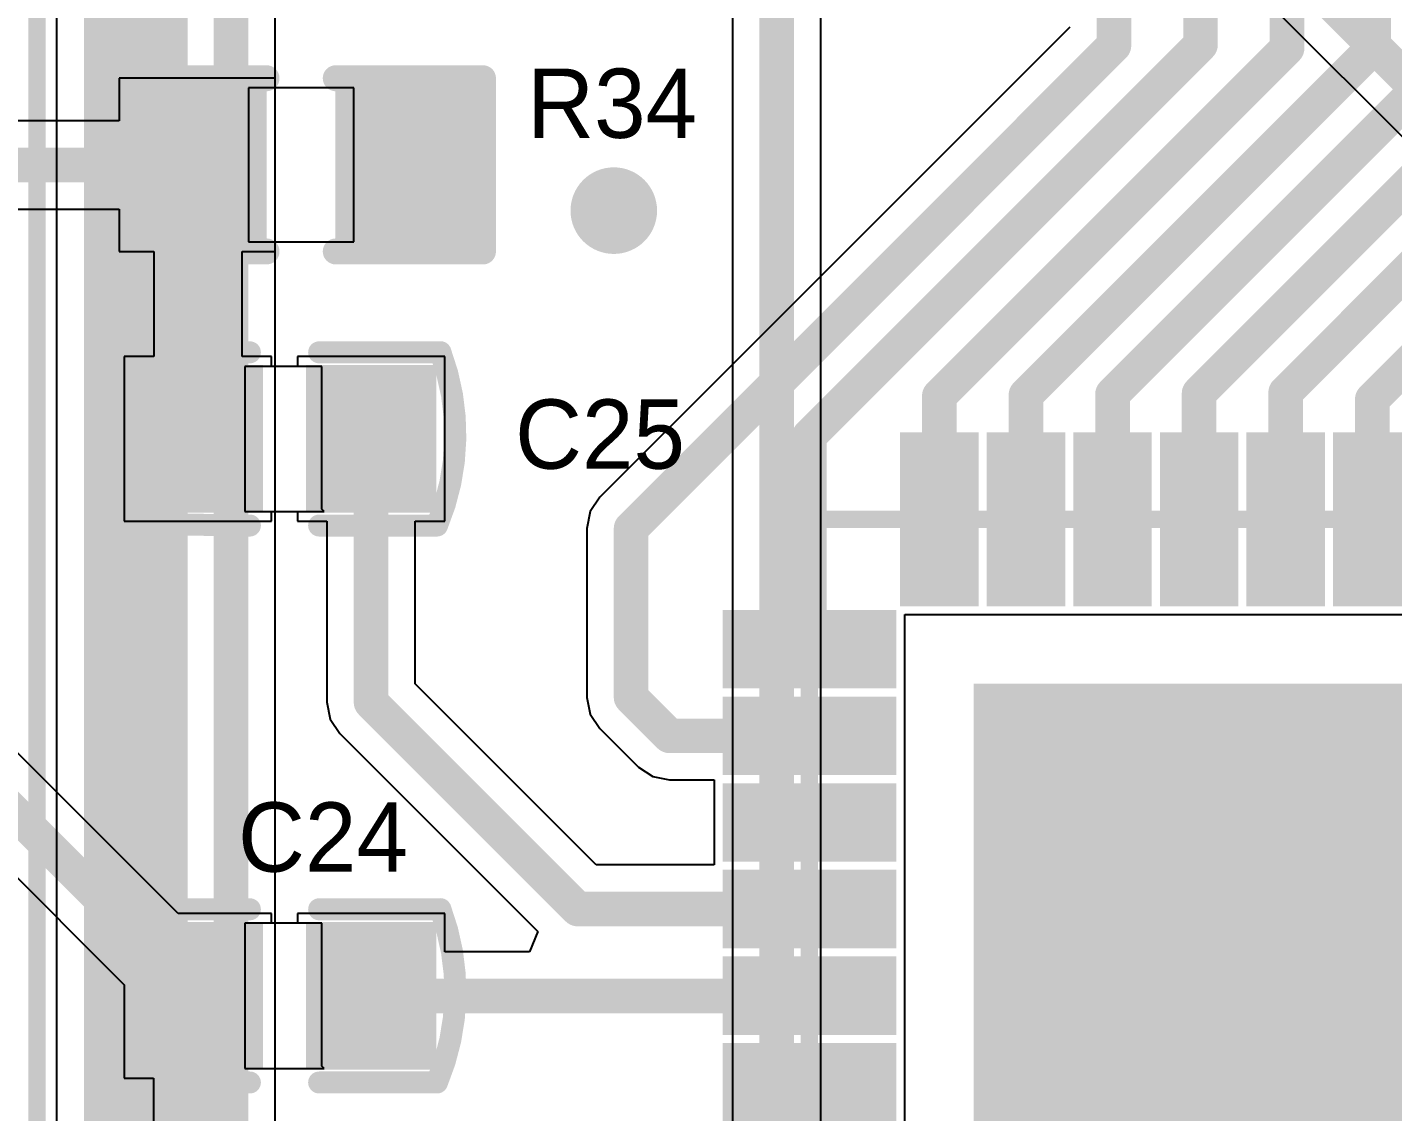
# Model space of a CAD drawing. Extents: x 10.58 to 11.54, y 9.91 to 15.27.
# Drawn here: x 10.8636 to 11.174, y 12.5603 to 12.8068 of the extents above; entities that cross this region are included whole.
import ezdxf

# ---------------------------------------------------------------- set-up
doc = ezdxf.new("R2010")
doc.units = 0
doc.layers.get('0').update_dxf_attribs({"linetype": 'CONTINUOUS'})
for name, color, linetype in [('BOTTOMLAYER', 5, 'CONTINUOUS'), ('MECHANICAL15', 56, 'CONTINUOUS'), ('MULTILAYER', 9, 'CONTINUOUS'), ('TOPLAYER', 1, 'CONTINUOUS'), ('TOPOVERLAY', 2, 'CONTINUOUS'), ('TOPPASTE', 8, 'CONTINUOUS'), ('TOPSOLDER', 216, 'CONTINUOUS'), ('VIAHOLELAYER', 16, 'CONTINUOUS')]:
    doc.layers.add(name, color=color, linetype=linetype)

# ---------------------------------------------------------------- blocks, each defined once
blk = doc.blocks.new('QFN32_AUDO01_2')
at = {"layer": 'MECHANICAL15', "const_width": 0.003937}
for points in [[(0, -0.019685), (0, 0.019685)], [(0.019685, 0), (-0.019685, 0)]]:
    blk.add_lwpolyline(points, dxfattribs=at)
at = {"layer": 'MECHANICAL15', "const_width": 0.001969}
for points in [[(-0.000984, 0.019685, 1), (0.000984, 0.019685, 1)], [(-0.020669, 0, 1), (-0.018701, 0, 1)], [(0.018701, 0, 1), (0.020669, 0, 1)], [(-0.000984, -0.019685, 1), (0.000984, -0.019685, 1)]]:
    blk.add_lwpolyline(points, format="xyb", close=True, dxfattribs=at)
at = {"layer": 'TOPLAYER'}
for points in [[(-0.073819, 0.082677), (-0.063976, 0.082677), (-0.073819, 0.114173), (-0.063976, 0.114173)], [(-0.054134, 0.082677), (-0.044291, 0.082677), (-0.054134, 0.114173), (-0.044291, 0.114173)], [(-0.034449, 0.082677), (-0.024606, 0.082677), (-0.034449, 0.114173), (-0.024606, 0.114173)], [(-0.014764, 0.082677), (-0.004921, 0.082677), (-0.014764, 0.114173), (-0.004921, 0.114173)], [(0.004921, 0.082677), (0.014764, 0.082677), (0.004921, 0.114173), (0.014764, 0.114173)], [(0.024606, 0.082677), (0.034449, 0.082677), (0.024606, 0.114173), (0.034449, 0.114173)], [(0.044291, 0.082677), (0.054134, 0.082677), (0.044291, 0.114173), (0.054134, 0.114173)], [(0.063976, 0.082677), (0.073819, 0.082677), (0.063976, 0.114173), (0.073819, 0.114173)], [(-0.082677, 0.063976), (-0.082677, 0.073819), (-0.114173, 0.063976), (-0.114173, 0.073819)], [(0.114173, 0.063976), (0.114173, 0.073819), (0.082677, 0.063976), (0.082677, 0.073819)], [(-0.057087, -0.057087), (0.057087, -0.057087), (-0.057087, 0.057087), (0.057087, 0.057087)], [(-0.082677, 0.044291), (-0.082677, 0.054134), (-0.114173, 0.044291), (-0.114173, 0.054134)], [(0.114173, 0.044291), (0.114173, 0.054134), (0.082677, 0.044291), (0.082677, 0.054134)], [(-0.082677, 0.024606), (-0.082677, 0.034449), (-0.114173, 0.024606), (-0.114173, 0.034449)], [(0.114173, 0.024606), (0.114173, 0.034449), (0.082677, 0.024606), (0.082677, 0.034449)], [(-0.082677, 0.004921), (-0.082677, 0.014764), (-0.114173, 0.004921), (-0.114173, 0.014764)], [(0.114173, 0.004921), (0.114173, 0.014764), (0.082677, 0.004921), (0.082677, 0.014764)], [(-0.082677, -0.014764), (-0.082677, -0.004921), (-0.114173, -0.014764), (-0.114173, -0.004921)], [(0.114173, -0.014764), (0.114173, -0.004921), (0.082677, -0.014764), (0.082677, -0.004921)], [(-0.082677, -0.034449), (-0.082677, -0.024606), (-0.114173, -0.034449), (-0.114173, -0.024606)], [(0.114173, -0.034449), (0.114173, -0.024606), (0.082677, -0.034449), (0.082677, -0.024606)], [(-0.082677, -0.054134), (-0.082677, -0.044291), (-0.114173, -0.054134), (-0.114173, -0.044291)], [(0.114173, -0.054134), (0.114173, -0.044291), (0.082677, -0.054134), (0.082677, -0.044291)], [(-0.082677, -0.073819), (-0.082677, -0.063976), (-0.114173, -0.073819), (-0.114173, -0.063976)], [(0.114173, -0.073819), (0.114173, -0.063976), (0.082677, -0.073819), (0.082677, -0.063976)], [(-0.073819, -0.114173), (-0.063976, -0.114173), (-0.073819, -0.082677), (-0.063976, -0.082677)], [(-0.054134, -0.114173), (-0.044291, -0.114173), (-0.054134, -0.082677), (-0.044291, -0.082677)], [(-0.034449, -0.114173), (-0.024606, -0.114173), (-0.034449, -0.082677), (-0.024606, -0.082677)], [(-0.014764, -0.114173), (-0.004921, -0.114173), (-0.014764, -0.082677), (-0.004921, -0.082677)], [(0.004921, -0.114173), (0.014764, -0.114173), (0.004921, -0.082677), (0.014764, -0.082677)], [(0.024606, -0.114173), (0.034449, -0.114173), (0.024606, -0.082677), (0.034449, -0.082677)], [(0.044291, -0.114173), (0.054134, -0.114173), (0.044291, -0.082677), (0.054134, -0.082677)], [(0.063976, -0.114173), (0.073819, -0.114173), (0.063976, -0.082677), (0.073819, -0.082677)]]:
    blk.add_solid(points, dxfattribs=at)
at = {"layer": 'TOPOVERLAY'}
for points, const_width in [([(-0.125, 0.13, 1), (-0.144685, 0.13, 1)], 0.009843), ([(-0.147146, 0.13, 1), (-0.142224, 0.13, 1)], 0.004921), ([(-0.13, 0.125, 1), (-0.139843, 0.125, 1)], 0.009843), ([(-0.127461, 0.13, 1), (-0.122539, 0.13, 1)], 0.004921), ([(-0.142303, 0.125, 1), (-0.137382, 0.125, 1)], 0.004921), ([(-0.132461, 0.125, 1), (-0.127539, 0.125, 1)], 0.004921), ([(-0.100394, 0.099409, 1), (-0.096457, 0.099409, 1)], 0.003937), ([(0.096457, 0.099409, 1), (0.100394, 0.099409, 1)], 0.003937), ([(-0.101378, 0.098425, 1), (-0.097441, 0.098425, 1)], 0.003937), ([(-0.100394, 0.098425, 1), (-0.096457, 0.098425, 1)], 0.003937), ([(-0.100394, 0.098425, 1), (-0.096457, 0.098425, 1)], 0.003937), ([(-0.099409, 0.098425, 1), (-0.097441, 0.098425, 1)], 0.001969), ([(-0.099409, 0.098425, 1), (-0.097441, 0.098425, 1)], 0.001969), ([(0.096457, 0.098425, 1), (0.100394, 0.098425, 1)], 0.003937), ([(0.096457, 0.098425, 1), (0.100394, 0.098425, 1)], 0.003937), ([(0.097441, 0.098425, 1), (0.101378, 0.098425, 1)], 0.003937), ([(0.097441, 0.098425, 1), (0.099409, 0.098425, 1)], 0.001969), ([(0.097441, 0.098425, 1), (0.099409, 0.098425, 1)], 0.001969), ([(-0.101378, -0.098425, 1), (-0.097441, -0.098425, 1)], 0.003937), ([(-0.100394, -0.098425, 1), (-0.096457, -0.098425, 1)], 0.003937), ([(-0.100394, -0.098425, 1), (-0.096457, -0.098425, 1)], 0.003937), ([(-0.100394, -0.099409, 1), (-0.096457, -0.099409, 1)], 0.003937), ([(0.096457, -0.098425, 1), (0.100394, -0.098425, 1)], 0.003937), ([(0.096457, -0.098425, 1), (0.100394, -0.098425, 1)], 0.003937), ([(0.096457, -0.099409, 1), (0.100394, -0.099409, 1)], 0.003937), ([(0.097441, -0.098425, 1), (0.101378, -0.098425, 1)], 0.003937), ([(-0.099409, -0.098425, 1), (-0.097441, -0.098425, 1)], 0.001969), ([(-0.099409, -0.098425, 1), (-0.097441, -0.098425, 1)], 0.001969), ([(0.097441, -0.098425, 1), (0.099409, -0.098425, 1)], 0.001969), ([(0.097441, -0.098425, 1), (0.099409, -0.098425, 1)], 0.001969)]:
    blk.add_lwpolyline(points, format="xyb", close=True, dxfattribs=dict(at, const_width=const_width))
for points, const_width in [([(-0.098425, 0.098425), (-0.098425, 0.099409)], 0.007874), ([(0.098425, 0.098425), (0.098425, 0.099409)], 0.007874), ([(-0.098425, 0.098425), (-0.099409, 0.098425)], 0.007874), ([(0.098425, 0.098425), (-0.098425, 0.098425)], 0.003937), ([(-0.098425, -0.098425), (-0.098425, 0.098425)], 0.003937), ([(0.099409, 0.098425), (0.098425, 0.098425)], 0.007874), ([(0.098425, -0.098425), (0.098425, 0.098425)], 0.003937), ([(-0.098425, -0.098425), (-0.099409, -0.098425)], 0.007874), ([(-0.098425, -0.099409), (-0.098425, -0.098425)], 0.007874), ([(0.098425, -0.099409), (0.098425, -0.098425)], 0.007874), ([(0.099409, -0.098425), (0.098425, -0.098425)], 0.007874), ([(0.098425, -0.098425), (-0.098425, -0.098425)], 0.003937)]:
    blk.add_lwpolyline(points, dxfattribs=dict(at, const_width=const_width))
at = {"layer": 'TOPPASTE'}
for points in [[(-0.073819, 0.082677), (-0.063976, 0.082677), (-0.073819, 0.114173), (-0.063976, 0.114173)], [(-0.054134, 0.082677), (-0.044291, 0.082677), (-0.054134, 0.114173), (-0.044291, 0.114173)], [(-0.034449, 0.082677), (-0.024606, 0.082677), (-0.034449, 0.114173), (-0.024606, 0.114173)], [(-0.014764, 0.082677), (-0.004921, 0.082677), (-0.014764, 0.114173), (-0.004921, 0.114173)], [(0.004921, 0.082677), (0.014764, 0.082677), (0.004921, 0.114173), (0.014764, 0.114173)], [(0.024606, 0.082677), (0.034449, 0.082677), (0.024606, 0.114173), (0.034449, 0.114173)], [(0.044291, 0.082677), (0.054134, 0.082677), (0.044291, 0.114173), (0.054134, 0.114173)], [(0.063976, 0.082677), (0.073819, 0.082677), (0.063976, 0.114173), (0.073819, 0.114173)], [(-0.082677, 0.063976), (-0.082677, 0.073819), (-0.114173, 0.063976), (-0.114173, 0.073819)], [(0.114173, 0.063976), (0.114173, 0.073819), (0.082677, 0.063976), (0.082677, 0.073819)], [(-0.057087, -0.057087), (0.057087, -0.057087), (-0.057087, 0.057087), (0.057087, 0.057087)], [(-0.082677, 0.044291), (-0.082677, 0.054134), (-0.114173, 0.044291), (-0.114173, 0.054134)], [(0.114173, 0.044291), (0.114173, 0.054134), (0.082677, 0.044291), (0.082677, 0.054134)], [(-0.082677, 0.024606), (-0.082677, 0.034449), (-0.114173, 0.024606), (-0.114173, 0.034449)], [(0.114173, 0.024606), (0.114173, 0.034449), (0.082677, 0.024606), (0.082677, 0.034449)], [(-0.082677, 0.004921), (-0.082677, 0.014764), (-0.114173, 0.004921), (-0.114173, 0.014764)], [(0.114173, 0.004921), (0.114173, 0.014764), (0.082677, 0.004921), (0.082677, 0.014764)], [(-0.082677, -0.014764), (-0.082677, -0.004921), (-0.114173, -0.014764), (-0.114173, -0.004921)], [(0.114173, -0.014764), (0.114173, -0.004921), (0.082677, -0.014764), (0.082677, -0.004921)], [(-0.082677, -0.034449), (-0.082677, -0.024606), (-0.114173, -0.034449), (-0.114173, -0.024606)], [(0.114173, -0.034449), (0.114173, -0.024606), (0.082677, -0.034449), (0.082677, -0.024606)], [(-0.082677, -0.054134), (-0.082677, -0.044291), (-0.114173, -0.054134), (-0.114173, -0.044291)], [(0.114173, -0.054134), (0.114173, -0.044291), (0.082677, -0.054134), (0.082677, -0.044291)], [(-0.082677, -0.073819), (-0.082677, -0.063976), (-0.114173, -0.073819), (-0.114173, -0.063976)], [(0.114173, -0.073819), (0.114173, -0.063976), (0.082677, -0.073819), (0.082677, -0.063976)], [(-0.073819, -0.114173), (-0.063976, -0.114173), (-0.073819, -0.082677), (-0.063976, -0.082677)], [(-0.054134, -0.114173), (-0.044291, -0.114173), (-0.054134, -0.082677), (-0.044291, -0.082677)], [(-0.034449, -0.114173), (-0.024606, -0.114173), (-0.034449, -0.082677), (-0.024606, -0.082677)], [(-0.014764, -0.114173), (-0.004921, -0.114173), (-0.014764, -0.082677), (-0.004921, -0.082677)], [(0.004921, -0.114173), (0.014764, -0.114173), (0.004921, -0.082677), (0.014764, -0.082677)], [(0.024606, -0.114173), (0.034449, -0.114173), (0.024606, -0.082677), (0.034449, -0.082677)], [(0.044291, -0.114173), (0.054134, -0.114173), (0.044291, -0.082677), (0.054134, -0.082677)], [(0.063976, -0.114173), (0.073819, -0.114173), (0.063976, -0.082677), (0.073819, -0.082677)]]:
    blk.add_solid(points, dxfattribs=at)
at = {"layer": 'TOPSOLDER'}
for points in [[(-0.077819, 0.078677), (-0.059976, 0.078677), (-0.077819, 0.118173), (-0.059976, 0.118173)], [(-0.058134, 0.078677), (-0.040291, 0.078677), (-0.058134, 0.118173), (-0.040291, 0.118173)], [(-0.038449, 0.078677), (-0.020606, 0.078677), (-0.038449, 0.118173), (-0.020606, 0.118173)], [(-0.018764, 0.078677), (-0.000921, 0.078677), (-0.018764, 0.118173), (-0.000921, 0.118173)], [(0.000921, 0.078677), (0.018764, 0.078677), (0.000921, 0.118173), (0.018764, 0.118173)], [(0.020606, 0.078677), (0.038449, 0.078677), (0.020606, 0.118173), (0.038449, 0.118173)], [(0.040291, 0.078677), (0.058134, 0.078677), (0.040291, 0.118173), (0.058134, 0.118173)], [(0.059976, 0.078677), (0.077819, 0.078677), (0.059976, 0.118173), (0.077819, 0.118173)], [(-0.078677, 0.059976), (-0.078677, 0.077819), (-0.118173, 0.059976), (-0.118173, 0.077819)], [(0.118173, 0.059976), (0.118173, 0.077819), (0.078677, 0.059976), (0.078677, 0.077819)], [(-0.061087, -0.061087), (0.061087, -0.061087), (-0.061087, 0.061087), (0.061087, 0.061087)], [(-0.078677, 0.040291), (-0.078677, 0.058134), (-0.118173, 0.040291), (-0.118173, 0.058134)], [(0.118173, 0.040291), (0.118173, 0.058134), (0.078677, 0.040291), (0.078677, 0.058134)], [(-0.078677, 0.020606), (-0.078677, 0.038449), (-0.118173, 0.020606), (-0.118173, 0.038449)], [(0.118173, 0.020606), (0.118173, 0.038449), (0.078677, 0.020606), (0.078677, 0.038449)], [(-0.078677, 0.000921), (-0.078677, 0.018764), (-0.118173, 0.000921), (-0.118173, 0.018764)], [(0.118173, 0.000921), (0.118173, 0.018764), (0.078677, 0.000921), (0.078677, 0.018764)], [(-0.078677, -0.018764), (-0.078677, -0.000921), (-0.118173, -0.018764), (-0.118173, -0.000921)], [(0.118173, -0.018764), (0.118173, -0.000921), (0.078677, -0.018764), (0.078677, -0.000921)], [(-0.078677, -0.038449), (-0.078677, -0.020606), (-0.118173, -0.038449), (-0.118173, -0.020606)], [(0.118173, -0.038449), (0.118173, -0.020606), (0.078677, -0.038449), (0.078677, -0.020606)], [(-0.078677, -0.058134), (-0.078677, -0.040291), (-0.118173, -0.058134), (-0.118173, -0.040291)], [(0.118173, -0.058134), (0.118173, -0.040291), (0.078677, -0.058134), (0.078677, -0.040291)], [(-0.078677, -0.077819), (-0.078677, -0.059976), (-0.118173, -0.077819), (-0.118173, -0.059976)], [(0.118173, -0.077819), (0.118173, -0.059976), (0.078677, -0.077819), (0.078677, -0.059976)], [(-0.077819, -0.118173), (-0.059976, -0.118173), (-0.077819, -0.078677), (-0.059976, -0.078677)], [(-0.058134, -0.118173), (-0.040291, -0.118173), (-0.058134, -0.078677), (-0.040291, -0.078677)], [(-0.038449, -0.118173), (-0.020606, -0.118173), (-0.038449, -0.078677), (-0.020606, -0.078677)], [(-0.018764, -0.118173), (-0.000921, -0.118173), (-0.018764, -0.078677), (-0.000921, -0.078677)], [(0.000921, -0.118173), (0.018764, -0.118173), (0.000921, -0.078677), (0.018764, -0.078677)], [(0.020606, -0.118173), (0.038449, -0.118173), (0.020606, -0.078677), (0.038449, -0.078677)], [(0.040291, -0.118173), (0.058134, -0.118173), (0.040291, -0.078677), (0.058134, -0.078677)], [(0.059976, -0.118173), (0.077819, -0.118173), (0.059976, -0.078677), (0.077819, -0.078677)]]:
    blk.add_solid(points, dxfattribs=at)
blk = doc.blocks.new('R_0402_3')
at = {"layer": 'TOPLAYER'}
for p, q in [((0.017, 0.0175), (-0.007, 0.0175)), ((-0.007, 0.0175), (-0.007, -0.0175)), ((0.017, -0.0175), (0.017, 0.0175)), ((-0.007, -0.0175), (0.017, -0.0175))]:
    blk.add_line(p, q, dxfattribs=at)
for points in [[(-0.006811, -0.01378), (-0.006811, 0.01378), (-0.030433, -0.01378), (-0.030433, 0.01378)], [(0.040433, -0.01378), (0.040433, 0.01378), (0.016811, -0.01378), (0.016811, 0.01378)]]:
    blk.add_solid(points, dxfattribs=at)
at = {"layer": 'TOPOVERLAY', "const_width": 0.005906}
for points in [[(-0.036339, -0.019685), (-0.036339, 0.019685)], [(-0.036339, 0.019685), (-0.002874, 0.019685)], [(0.012874, 0.019685), (0.046339, 0.019685)], [(0.046339, -0.019685), (0.046339, 0.019685)], [(-0.036339, -0.019685), (-0.002874, -0.019685)], [(0.012874, -0.019685), (0.046339, -0.019685)]]:
    blk.add_lwpolyline(points, dxfattribs=at)
at = {"layer": 'TOPOVERLAY', "const_width": 0.002953}
for points in [[(-0.037815, 0.019685, 1), (-0.034862, 0.019685, 1)], [(-0.037815, 0.019685, 1), (-0.034862, 0.019685, 1)], [(-0.00435, 0.019685, 1), (-0.001398, 0.019685, 1)], [(0.011398, 0.019685, 1), (0.01435, 0.019685, 1)], [(0.044862, 0.019685, 1), (0.047815, 0.019685, 1)], [(0.044862, 0.019685, 1), (0.047815, 0.019685, 1)], [(-0.037815, -0.019685, 1), (-0.034862, -0.019685, 1)], [(-0.037815, -0.019685, 1), (-0.034862, -0.019685, 1)], [(-0.00435, -0.019685, 1), (-0.001398, -0.019685, 1)], [(0.011398, -0.019685, 1), (0.01435, -0.019685, 1)], [(0.044862, -0.019685, 1), (0.047815, -0.019685, 1)], [(0.044862, -0.019685, 1), (0.047815, -0.019685, 1)]]:
    blk.add_lwpolyline(points, format="xyb", close=True, dxfattribs=at)
at = {"layer": 'TOPPASTE'}
for points in [[(-0.006811, -0.01378), (-0.006811, 0.01378), (-0.030433, -0.01378), (-0.030433, 0.01378)], [(0.040433, -0.01378), (0.040433, 0.01378), (0.016811, -0.01378), (0.016811, 0.01378)]]:
    blk.add_solid(points, dxfattribs=at)
at = {"layer": 'TOPSOLDER'}
for points in [[(-0.002811, -0.01778), (-0.002811, 0.01778), (-0.034433, -0.01778), (-0.034433, 0.01778)], [(0.044433, -0.01778), (0.044433, 0.01778), (0.012811, -0.01778), (0.012811, 0.01778)]]:
    blk.add_solid(points, dxfattribs=at)
blk = doc.blocks.new('C_0402_11')
at = {"layer": 'TOPLAYER'}
for p, q in [((0.008518, 0.0165), (-0.008982, 0.0165)), ((-0.008982, 0.0165), (-0.008982, -0.0165)), ((0.008518, -0.016), (0.008518, 0.0165)), ((-0.008982, -0.0165), (0.009018, -0.0165)), ((0.009018, -0.0165), (0.008518, -0.016))]:
    blk.add_line(p, q, dxfattribs=at)
for points in [[(-0.00884, -0.012795), (-0.00884, 0.012795), (-0.030494, -0.012795), (-0.030494, 0.012795)], [(0.03053, -0.012795), (0.03053, 0.012795), (0.008876, -0.012795), (0.008876, 0.012795)]]:
    blk.add_solid(points, dxfattribs=at)
at = {"layer": 'TOPOVERLAY', "const_width": 0.005}
for points in [[(-0.03382, -0.019341, -0.193022), (-0.033854, 0.01965)], [(0.035464, 0.019716, -0.191665), (0.034708, -0.019637)]]:
    blk.add_lwpolyline(points, format="xyb", dxfattribs=at)
at = {"layer": 'TOPOVERLAY', "const_width": 0.0025}
for points in [[(-0.035104, 0.01965, 1), (-0.032604, 0.01965, 1)], [(-0.03509, 0.019685, 1), (-0.03259, 0.019685, 1)], [(-0.009106, 0.019685, 1), (-0.006606, 0.019685, 1)], [(0.006642, 0.019685, 1), (0.009142, 0.019685, 1)], [(0.034214, 0.019716, 1), (0.036714, 0.019716, 1)], [(0.034225, 0.019685, 1), (0.036726, 0.019685, 1)], [(-0.03509, -0.019291, 1), (-0.03259, -0.019291, 1)], [(-0.03507, -0.019341, 1), (-0.03257, -0.019341, 1)], [(-0.009106, -0.019685, 1), (-0.006606, -0.019685, 1)], [(0.006642, -0.019685, 1), (0.009142, -0.019685, 1)], [(0.033438, -0.019685, 1), (0.035938, -0.019685, 1)], [(0.033458, -0.019637, 1), (0.035958, -0.019637, 1)]]:
    blk.add_lwpolyline(points, format="xyb", close=True, dxfattribs=at)
at = {"layer": 'TOPOVERLAY', "const_width": 0.005}
for points in [[(-0.03384, 0.019685), (-0.007856, 0.019685)], [(0.007892, 0.019685), (0.035476, 0.019685)], [(-0.03384, -0.019291), (-0.007856, -0.019685)], [(0.007892, -0.019685), (0.034688, -0.019685)]]:
    blk.add_lwpolyline(points, dxfattribs=at)
at = {"layer": 'TOPPASTE'}
for points in [[(-0.00884, -0.012795), (-0.00884, 0.012795), (-0.030494, -0.012795), (-0.030494, 0.012795)], [(0.03053, -0.012795), (0.03053, 0.012795), (0.008876, -0.012795), (0.008876, 0.012795)]]:
    blk.add_solid(points, dxfattribs=at)
at = {"layer": 'TOPSOLDER'}
for points in [[(-0.00484, -0.016795), (-0.00484, 0.016795), (-0.034494, -0.016795), (-0.034494, 0.016795)], [(0.03453, -0.016795), (0.03453, 0.016795), (0.004876, -0.016795), (0.004876, 0.016795)]]:
    blk.add_solid(points, dxfattribs=at)
blk = doc.blocks.new('C_0402_12')
at = {"layer": 'TOPLAYER'}
for p, q in [((0.008518, 0.0165), (-0.008982, 0.0165)), ((-0.008982, 0.0165), (-0.008982, -0.0165)), ((0.008518, -0.016), (0.008518, 0.0165)), ((-0.008982, -0.0165), (0.009018, -0.0165)), ((0.009018, -0.0165), (0.008518, -0.016))]:
    blk.add_line(p, q, dxfattribs=at)
for points in [[(-0.00884, -0.012795), (-0.00884, 0.012795), (-0.030494, -0.012795), (-0.030494, 0.012795)], [(0.03053, -0.012795), (0.03053, 0.012795), (0.008876, -0.012795), (0.008876, 0.012795)]]:
    blk.add_solid(points, dxfattribs=at)
at = {"layer": 'TOPOVERLAY', "const_width": 0.005}
for points in [[(-0.03382, -0.019341, -0.193022), (-0.033854, 0.01965)], [(0.035464, 0.019716, -0.191665), (0.034708, -0.019637)]]:
    blk.add_lwpolyline(points, format="xyb", dxfattribs=at)
at = {"layer": 'TOPOVERLAY', "const_width": 0.0025}
for points in [[(-0.035104, 0.01965, 1), (-0.032604, 0.01965, 1)], [(-0.03509, 0.019685, 1), (-0.03259, 0.019685, 1)], [(-0.009106, 0.019685, 1), (-0.006606, 0.019685, 1)], [(0.006642, 0.019685, 1), (0.009142, 0.019685, 1)], [(0.034214, 0.019716, 1), (0.036714, 0.019716, 1)], [(0.034225, 0.019685, 1), (0.036726, 0.019685, 1)], [(-0.03509, -0.019291, 1), (-0.03259, -0.019291, 1)], [(-0.03507, -0.019341, 1), (-0.03257, -0.019341, 1)], [(-0.009106, -0.019685, 1), (-0.006606, -0.019685, 1)], [(0.006642, -0.019685, 1), (0.009142, -0.019685, 1)], [(0.033438, -0.019685, 1), (0.035938, -0.019685, 1)], [(0.033458, -0.019637, 1), (0.035958, -0.019637, 1)]]:
    blk.add_lwpolyline(points, format="xyb", close=True, dxfattribs=at)
at = {"layer": 'TOPOVERLAY', "const_width": 0.005}
for points in [[(-0.03384, 0.019685), (-0.007856, 0.019685)], [(0.007892, 0.019685), (0.035476, 0.019685)], [(-0.03384, -0.019291), (-0.007856, -0.019685)], [(0.007892, -0.019685), (0.034688, -0.019685)]]:
    blk.add_lwpolyline(points, dxfattribs=at)
at = {"layer": 'TOPPASTE'}
for points in [[(-0.00884, -0.012795), (-0.00884, 0.012795), (-0.030494, -0.012795), (-0.030494, 0.012795)], [(0.03053, -0.012795), (0.03053, 0.012795), (0.008876, -0.012795), (0.008876, 0.012795)]]:
    blk.add_solid(points, dxfattribs=at)
at = {"layer": 'TOPSOLDER'}
for points in [[(-0.00484, -0.016795), (-0.00484, 0.016795), (-0.034494, -0.016795), (-0.034494, 0.016795)], [(0.03453, -0.016795), (0.03453, 0.016795), (0.004876, -0.016795), (0.004876, 0.016795)]]:
    blk.add_solid(points, dxfattribs=at)

msp = doc.modelspace()

# ---------------------------------------------------------------- linework, layer by layer
at = {"layer": 'BOTTOMLAYER'}
for p, q in [((10.870216, 13.195888), (10.870216, 12.188715)), ((10.919969, 12.20184), (10.919969, 12.96881)), ((11.051228, 12.90685), (11.203047, 12.755031)), ((11.023914, 12.883173), (11.023914, 12.49462)), ((11.043985, 12.498777), (11.043985, 12.883173))]:
    msp.add_line(p, q, dxfattribs=at)
for points, const_width in [([(10.88828, 12.188715), (10.88828, 14.335959)], 0.023622), ([(10.909934, 12.197684), (10.909934, 12.972967)], 0.007874), ([(11.054816, 12.917455), (11.213082, 12.759188)], 0.007874), ([(11.033949, 12.49462), (11.033949, 12.895408)], 0.007874)]:
    msp.add_lwpolyline(points, dxfattribs=dict(at, const_width=const_width))
at = {"layer": 'BOTTOMLAYER', "const_width": 0.009843}
msp.add_lwpolyline([(10.99202, 12.765093, 1), (11.001863, 12.765093, 1)], format="xyb", close=True, dxfattribs=at)
at = {"layer": 'MULTILAYER', "const_width": 0.009843}
msp.add_lwpolyline([(10.99202, 12.765093, 1), (11.001863, 12.765093, 1)], format="xyb", close=True, dxfattribs=at)
at = {"layer": 'TOPLAYER'}
for p, q in [((11.100613, 12.806774), (10.993783, 12.699943)), ((10.919953, 12.795186), (10.88452, 12.795186)), ((10.88452, 12.795186), (10.88452, 12.785536)), ((10.919953, 12.793001), (10.919953, 12.795186)), ((10.937859, 12.793001), (10.919953, 12.793001)), ((10.937859, 12.758001), (10.937859, 12.793001)), ((10.88452, 12.785536), (10.848615, 12.785536)), ((10.844459, 12.765465), (10.88452, 12.765465)), ((10.88452, 12.765465), (10.88452, 12.755816)), ((10.88452, 12.755816), (10.892356, 12.755816)), ((10.892356, 12.755816), (10.892356, 12.731901)), ((10.912427, 12.731901), (10.912427, 12.755816)), ((10.912427, 12.755816), (10.919953, 12.755816)), ((10.919953, 12.755816), (10.919953, 12.758001)), ((10.919953, 12.758001), (10.937859, 12.758001)), ((10.892356, 12.731901), (10.88566, 12.731901)), ((10.88566, 12.731901), (10.88566, 12.6945)), ((10.919124, 12.731901), (10.912427, 12.731901)), ((10.919124, 12.729701), (10.919124, 12.731901)), ((10.958494, 12.731901), (10.92503, 12.731901)), ((10.92503, 12.731901), (10.92503, 12.729701)), ((10.958494, 12.6945), (10.958494, 12.731901)), ((10.92503, 12.729701), (10.919124, 12.729701)), ((10.993783, 12.699943), (10.991607, 12.696688)), ((10.919124, 12.6945), (10.919124, 12.696701)), ((10.919124, 12.696701), (10.92503, 12.696701)), ((10.92503, 12.696701), (10.92503, 12.6945)), ((10.991607, 12.696688), (10.990843, 12.692848)), ((10.88566, 12.6945), (10.919124, 12.6945)), ((10.92503, 12.6945), (10.931726, 12.6945)), ((10.931726, 12.6945), (10.931726, 12.653343)), ((10.951797, 12.6575), (10.951797, 12.6945)), ((10.951797, 12.6945), (10.958494, 12.6945)), ((10.990843, 12.692848), (10.990843, 12.692848)), ((10.990843, 12.692848), (10.990843, 12.692848)), ((10.990843, 12.692848), (10.990843, 12.692847)), ((10.990843, 12.692847), (10.990843, 12.692847)), ((10.990843, 12.692847), (10.990843, 12.654463)), ((10.897883, 12.605301), (10.829836, 12.673348)), ((11.063087, 12.654571), (11.063087, 12.673272)), ((11.063087, 12.673272), (11.199898, 12.673272)), ((10.992919, 12.616378), (10.951797, 12.6575)), ((10.931726, 12.653343), (10.931726, 12.653343)), ((10.931726, 12.653343), (10.931726, 12.653343)), ((10.931726, 12.653343), (10.93249, 12.649503)), ((10.990843, 12.654463), (10.990843, 12.654463)), ((10.990843, 12.654463), (10.990843, 12.654463)), ((10.990843, 12.654463), (10.991607, 12.650622)), ((11.063087, 12.634887), (11.063087, 12.654571)), ((10.991607, 12.650622), (10.993783, 12.647367)), ((10.93249, 12.649503), (10.934666, 12.646247)), ((10.993783, 12.647367), (11.002532, 12.638617)), ((10.934666, 12.646247), (10.979658, 12.601255)), ((11.002532, 12.638617), (11.005788, 12.636442)), ((11.005788, 12.636442), (11.009628, 12.635678)), ((11.009628, 12.635678), (11.01978, 12.635678)), ((11.01978, 12.635678), (11.01978, 12.634887)), ((11.01978, 12.634887), (11.01978, 12.616378)), ((11.063087, 12.615201), (11.063087, 12.634887)), ((10.841124, 12.633677), (10.88566, 12.589141)), ((11.01978, 12.616378), (10.992919, 12.616378)), ((11.063087, 12.595516), (11.063087, 12.615201)), ((10.919124, 12.605301), (10.897883, 12.605301)), ((10.919124, 12.603101), (10.919124, 12.605301)), ((10.958494, 12.605301), (10.92503, 12.605301)), ((10.92503, 12.605301), (10.92503, 12.603101)), ((10.958494, 12.596636), (10.958494, 12.605301)), ((10.92503, 12.603101), (10.919124, 12.603101)), ((10.979658, 12.601255), (10.977744, 12.596636)), ((10.977744, 12.596636), (10.958494, 12.596636)), ((11.063087, 12.575831), (11.063087, 12.595516)), ((10.88566, 12.589141), (10.88566, 12.5679)), ((11.063087, 12.556146), (11.063087, 12.575831)), ((10.88566, 12.5679), (10.892302, 12.5679)), ((10.892302, 12.5679), (10.892302, 12.547386))]:
    msp.add_line(p, q, dxfattribs=at)
at = {"layer": 'TOPLAYER', "const_width": 0.007874}
for points in [[(11.110649, 12.802618), (11.110649, 13.04371)], [(11.130334, 12.802815), (11.130334, 13.04371)], [(11.150019, 12.802024), (11.150019, 13.04371)], [(11.169704, 12.802222), (11.169704, 13.04371)], [(11.169386, 12.722175), (11.416233, 12.969022)], [(11.149701, 12.723758), (11.361159, 12.935216)], [(11.130016, 12.72356), (11.228759, 12.822303)], [(11.000879, 12.692847), (11.110649, 12.802618)], [(11.041434, 12.713916), (11.130334, 12.802815)], [(11.070961, 12.722966), (11.150019, 12.802024)], [(11.090646, 12.723164), (11.169704, 12.802222)], [(11.110331, 12.723362), (11.189389, 12.80242)], [(10.844459, 12.775501), (10.902237, 12.775501)], [(10.902237, 12.775501), (10.902392, 12.775346)], [(10.902392, 12.713201), (10.902392, 12.775346)], [(11.149701, 12.694926), (11.149701, 12.723758)], [(11.070961, 12.694926), (11.070961, 12.722966)], [(11.090646, 12.694926), (11.090646, 12.723164)], [(11.110331, 12.694926), (11.110331, 12.723362)], [(11.130016, 12.694926), (11.130016, 12.72356)], [(11.169386, 12.694926), (11.169386, 12.722175)], [(10.941762, 12.653343), (10.941762, 12.713201)], [(11.041434, 12.665398), (11.041434, 12.713916)], [(11.000879, 12.654463), (11.000879, 12.692847)], [(10.806559, 12.682434), (10.902392, 12.586601)], [(10.941762, 12.653343), (10.988762, 12.606343)], [(11.000879, 12.654463), (11.009628, 12.645713)], [(11.009628, 12.645713), (11.041434, 12.645713)], [(10.988762, 12.606343), (11.041434, 12.606343)], [(10.902337, 12.586546), (10.902392, 12.586601)], [(10.902337, 12.527701), (10.902337, 12.586546)], [(10.941762, 12.586601), (11.041376, 12.586601)]]:
    msp.add_lwpolyline(points, dxfattribs=at)
at = {"layer": 'TOPLAYER'}
for points, const_width in [([(11.10868, 12.802618, 1), (11.112617, 12.802618, 1)], 0.003937), ([(11.10868, 12.802618, 1), (11.112617, 12.802618, 1)], 0.003937), ([(11.128365, 12.802815, 1), (11.132302, 12.802815, 1)], 0.003937), ([(11.128365, 12.802815, 1), (11.132302, 12.802815, 1)], 0.003937), ([(11.14805, 12.802024, 1), (11.151987, 12.802024, 1)], 0.003937), ([(11.14805, 12.802024, 1), (11.151987, 12.802024, 1)], 0.003937), ([(11.167735, 12.802222, 1), (11.171672, 12.802222, 1)], 0.003937), ([(11.167735, 12.802222, 1), (11.171672, 12.802222, 1)], 0.003937), ([(10.900268, 12.775501, 1), (10.904205, 12.775501, 1)], 0.003937), ([(10.900268, 12.775501, 1), (10.904205, 12.775501, 1)], 0.003937), ([(10.900423, 12.775346, 1), (10.90436, 12.775346, 1)], 0.003937), ([(10.900423, 12.775346, 1), (10.90436, 12.775346, 1)], 0.003937), ([(10.99202, 12.765093, 1), (11.001863, 12.765093, 1)], 0.009843), ([(11.147733, 12.723758, 1), (11.15167, 12.723758, 1)], 0.003937), ([(11.147733, 12.723758, 1), (11.15167, 12.723758, 1)], 0.003937), ([(11.068993, 12.722966, 1), (11.07293, 12.722966, 1)], 0.003937), ([(11.068993, 12.722966, 1), (11.07293, 12.722966, 1)], 0.003937), ([(11.088678, 12.723164, 1), (11.092615, 12.723164, 1)], 0.003937), ([(11.088678, 12.723164, 1), (11.092615, 12.723164, 1)], 0.003937), ([(11.108363, 12.723362, 1), (11.1123, 12.723362, 1)], 0.003937), ([(11.108363, 12.723362, 1), (11.1123, 12.723362, 1)], 0.003937), ([(11.128048, 12.72356, 1), (11.131985, 12.72356, 1)], 0.003937), ([(11.128048, 12.72356, 1), (11.131985, 12.72356, 1)], 0.003937), ([(11.167418, 12.722175, 1), (11.171355, 12.722175, 1)], 0.003937), ([(11.167418, 12.722175, 1), (11.171355, 12.722175, 1)], 0.003937), ([(10.900423, 12.713201, 1), (10.90436, 12.713201, 1)], 0.003937), ([(10.939793, 12.713201, 1), (10.94373, 12.713201, 1)], 0.003937), ([(11.039465, 12.713916, 1), (11.043402, 12.713916, 1)], 0.003937), ([(11.039465, 12.713916, 1), (11.043402, 12.713916, 1)], 0.003937), ([(10.99891, 12.692847, 1), (11.002847, 12.692847, 1)], 0.003937), ([(10.99891, 12.692847, 1), (11.002847, 12.692847, 1)], 0.003937), ([(11.068993, 12.694926, 1), (11.07293, 12.694926, 1)], 0.003937), ([(11.088678, 12.694926, 1), (11.092615, 12.694926, 1)], 0.003937), ([(11.108363, 12.694926, 1), (11.1123, 12.694926, 1)], 0.003937), ([(11.128048, 12.694926, 1), (11.131985, 12.694926, 1)], 0.003937), ([(11.147733, 12.694926, 1), (11.15167, 12.694926, 1)], 0.003937), ([(11.167418, 12.694926, 1), (11.171355, 12.694926, 1)], 0.003937), ([(11.039465, 12.665398, 1), (11.043402, 12.665398, 1)], 0.003937), ([(10.939793, 12.653343, 1), (10.94373, 12.653343, 1)], 0.003937), ([(10.939793, 12.653343, 1), (10.94373, 12.653343, 1)], 0.003937), ([(10.99891, 12.654463, 1), (11.002847, 12.654463, 1)], 0.003937), ([(10.99891, 12.654463, 1), (11.002847, 12.654463, 1)], 0.003937), ([(11.00766, 12.645713, 1), (11.011597, 12.645713, 1)], 0.003937), ([(11.00766, 12.645713, 1), (11.011597, 12.645713, 1)], 0.003937), ([(11.039465, 12.645713, 1), (11.043402, 12.645713, 1)], 0.003937), ([(10.986793, 12.606343, 1), (10.99073, 12.606343, 1)], 0.003937), ([(10.986793, 12.606343, 1), (10.99073, 12.606343, 1)], 0.003937), ([(11.039465, 12.606343, 1), (11.043402, 12.606343, 1)], 0.003937), ([(10.900368, 12.586546, 1), (10.904305, 12.586546, 1)], 0.003937), ([(10.900368, 12.586546, 1), (10.904305, 12.586546, 1)], 0.003937), ([(10.900423, 12.586601, 1), (10.90436, 12.586601, 1)], 0.003937), ([(10.900423, 12.586601, 1), (10.90436, 12.586601, 1)], 0.003937), ([(10.939793, 12.586601, 1), (10.94373, 12.586601, 1)], 0.003937), ([(11.039408, 12.586601, 1), (11.043345, 12.586601, 1)], 0.003937)]:
    msp.add_lwpolyline(points, format="xyb", close=True, dxfattribs=dict(at, const_width=const_width))
at = {"layer": 'TOPOVERLAY', "const_width": 0.003937}
msp.add_lwpolyline([(10.865839, 12.306825), (10.865839, 13.448557)], dxfattribs=at)
at = {"layer": 'VIAHOLELAYER', "const_width": 0.005906}
msp.add_lwpolyline([(10.993989, 12.765093, 1), (10.999894, 12.765093, 1)], format="xyb", close=True, dxfattribs=at)

# ---------------------------------------------------------------- block references
for name, p, rotation in [('R_0402_3', (10.920859, 12.775501), 360), ('QFN32_AUDO01_2', (11.139859, 12.596501), 270), ('C_0402_11', (10.922059, 12.713201), 360), ('C_0402_12', (10.922059, 12.586601), 360)]:
    msp.add_blockref(name, p, dxfattribs=dict(rotation=rotation))

# ---------------------------------------------------------------- texts
at = {"layer": 'TOPOVERLAY'}
for s, p in [('R34', (10.977256, 12.781628)), ('C25', (10.9745, 12.706431)), ('C24', (10.911508, 12.614836))]:
    msp.add_text(s, height=0.015748, rotation=360, dxfattribs=at).set_placement(p)

doc.saveas('drawing.dxf')
